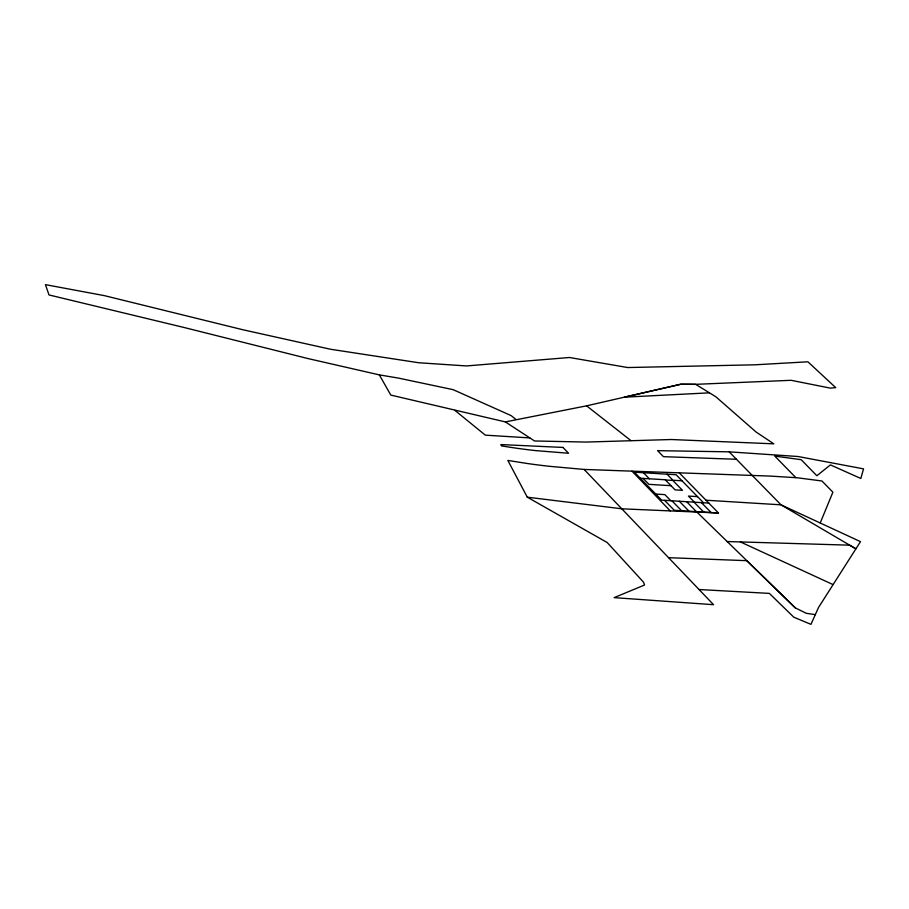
<?xml version="1.0" encoding="UTF-8"?>
<svg xmlns="http://www.w3.org/2000/svg" width="909" height="909" viewBox="0 0 909 909"><rect width="100%" height="100%" fill="white"/><g stroke="black" fill="none" stroke-linecap="round" stroke-linejoin="round"><path stroke-width="1.36" d="M820.213 522.993L832.894 492.189L821.963 480.986L797.011 477.736L769.946 476.077L584.123 469.442L549.036 466.26A435.184 167.245 22.9 0 1 526.743 463.42L507.847 460.431L527.288 497.178L607.189 542.525L643.538 582.203L644.549 585.021L614.132 597.633L713.576 604.701L584.123 469.442M736.426 459.272L663.445 456.67L657.571 450.659L729.166 451.841L781.001 504.825L860.482 541.65L818.498 607.519L810.953 624.358L793.784 617.188L769.355 593.395L699.078 589.521M379.348 374.883L390.802 395.085L505.381 421.912L586.578 405.834L680.716 384.257L695.646 384.337L791.114 380.303L830.315 388.12L835.723 387.643L807.896 361.793L755.14 364.804L627.71 367.543L569.454 357.498L466.453 365.941L418.708 362.748L330.467 349.238L243.021 329.785L104.444 295.652L45.45 284.642L49.006 294.948L183.538 327.365L307.844 358.532L379.348 374.883L398.29 378.064L453.137 389.666L511.085 415.583L515.801 419.322M709.463 392.836L624.426 397.176L680.716 384.268L695.635 384.337L715.803 396.733L756.095 432.025L773.809 443.842L671.251 439.513L586.1 442.069L534.492 440.967L505.381 421.912M729.166 451.841L798.057 456.511L863.55 468.862L860.823 478.475L830.417 464.897L816.861 475.748L801.193 459.693L774.786 456.091L795.864 477.668M727.177 541.537L849.665 545.173L855.88 548.82L781.001 504.825L706.009 500.223M668.66 557.683L746.834 560.683L795.239 607.837L806.26 613.291L815.293 614.632M679.25 472.85L718.485 512.994L621.983 508.813L527.288 497.178M529.822 437.911L485.326 435.15L454.909 410.391M640.288 478.236L665.229 479.77L675.103 489.871L682.466 490.315L672.796 480.418L665.422 479.975M682.034 480.793L672.955 480.236L667.036 474.18M671.035 485.701L648.924 484.349L643.117 478.407M655.764 494.076L664.843 494.632L670.762 500.689M697.51 496.632L688.431 496.075L694.351 502.132M708.815 503.097L661.684 500.132L634.368 472.18L676.114 474.737L703.43 502.688M718.485 512.994L674.262 510.29L664.593 500.393M740.369 541.923L832.939 584.544M586.578 405.834L630.926 440.604M696.908 512.062L795.239 607.837M701.453 502.643L711.122 512.54M694.078 502.2L703.748 512.097M686.704 501.745L696.374 511.642M679.341 501.291L689.011 511.188M671.967 500.836L681.636 510.733M643.447 472.737L649.367 478.793M631.971 471.135L670.263 510.903M562.966 447.433L500.87 444.569L501.348 445.864L510.563 447.33A408.016 156.803 22.9 0 0 535.537 450.603L568.568 453.25L562.966 447.433"/></g></svg>
